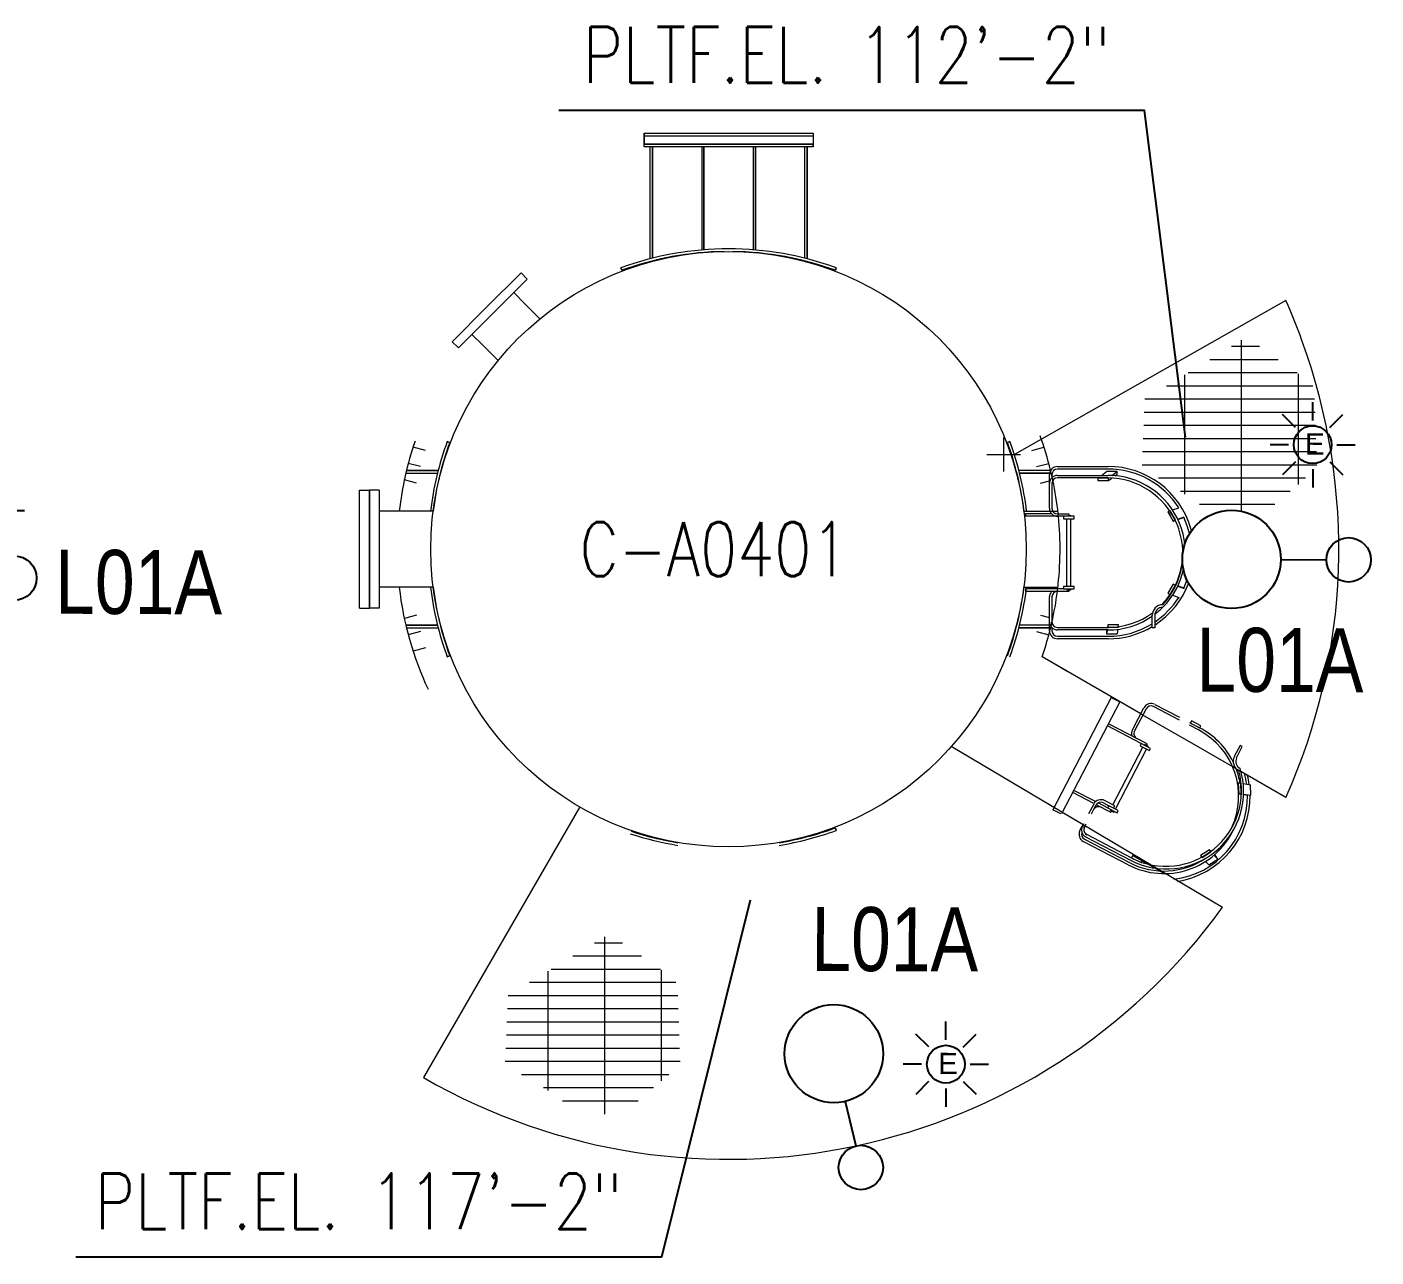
# Model space of a CAD drawing. Header units: inches. Extents: x 3135 to 9031, y -914 to 4011.
# Drawn here: x 5910.5 to 6229.9, y 1610.1 to 1901.4 of the extents above; entities that cross this region are included whole.
import ezdxf
from ezdxf.enums import TextEntityAlignment as Align

# ---------------------------------------------------------------- set-up
doc = ezdxf.new("R2010")
doc.units = ezdxf.units.IN
doc.header["$MEASUREMENT"] = 0
for name, color, linetype in [('Default', 7, 'Continuous'), ('E-LIGHTING', 41, 'Continuous'), ('TF_P_Equipment', 7, 'Continuous'), ('TF_P_Ladder', 7, 'Continuous'), ('TF_P_Steel', 7, 'Continuous'), ('TF_S_GRATING', 7, 'Continuous')]:
    doc.layers.add(name, color=color, linetype=linetype)
doc.styles.add('Arial', font='arial.ttf')
doc.styles.add('ROMANS', font='romans.shx')

# ---------------------------------------------------------------- blocks, each defined once
blk = doc.blocks.new('TF_P_ELP_GRATING', base_point=(2.1455, 13.2304))
at = {"layer": 'TF_S_GRATING', "color": 8, "linetype": 'Continuous', "lineweight": 18}
for p, q in [((2.19, 13.5229), (2.19, 12.8661)), ((1.98, 13.4353), (1.98, 12.994)), ((2.3132, 13.4742), (2.0338, 13.4742)), ((2.4264, 13.3767), (1.8824, 13.3767)), ((2.3698, 13.4254), (1.9637, 13.4254)), ((2.4, 13.3994), (2.4, 12.9898)), ((2.4686, 13.3279), (1.8216, 13.3279)), ((2.4669, 13.2792), (1.8237, 13.2792)), ((2.4652, 13.2304), (1.8258, 13.2304)), ((2.4635, 13.1817), (1.8278, 13.1817)), ((2.4618, 13.1329), (1.8299, 13.1329)), ((2.46, 13.0842), (1.832, 13.0842)), ((2.4533, 13.0354), (1.912, 13.0354)), ((2.3956, 12.9867), (1.9921, 12.9867)), ((2.3259, 12.9379), (2.0721, 12.9379)), ((2.2561, 12.8892), (2.1521, 12.8892))]:
    blk.add_line(p, q, dxfattribs=at)
blk = doc.blocks.new('A$Cdd380a1b')
at = {"layer": 'TF_P_Equipment', "color": 8, "linetype": 'ByBlock', "lineweight": 0}
for p, q in [((-55.0156, -20.6447), (-54.7031, -20.6447)), ((-55.0156, -20.6447), (-54.7031, -20.6447)), ((-55.0156, -20.6447), (-55.0156, -20.6496)), ((-55.0156, -20.6496), (-55.0156, -20.6447)), ((-55.0156, -20.6496), (-54.7031, -20.6496)), ((-55.0156, -20.6496), (-54.7031, -20.6496)), ((-55.0156, -20.6496), (-55.0156, -20.6652)), ((-55.0156, -20.6652), (-55.0156, -20.6496)), ((-54.7031, -20.6447), (-54.7031, -20.6496)), ((-54.7031, -20.6447), (-54.7031, -20.6496)), ((-54.7031, -20.6496), (-54.7031, -20.6652)), ((-54.7031, -20.6496), (-54.7031, -20.6652)), ((-55.0156, -20.6652), (-54.7031, -20.6652)), ((-55.0156, -20.6652), (-54.7031, -20.6652)), ((-54.7031, -20.6652), (-55.0156, -20.6652)), ((-54.7031, -20.6652), (-55.0156, -20.6652)), ((-55.0156, -20.6701), (-55.0156, -20.6652)), ((-55.0156, -20.6701), (-55.0156, -20.6652)), ((-54.7031, -20.6701), (-55.0156, -20.6701)), ((-54.7031, -20.6701), (-55.0156, -20.6701)), ((-55.0049, -20.6701), (-55.0049, -20.8426)), ((-55.0049, -20.6701), (-55.0049, -20.8426)), ((-55, -20.6701), (-55, -20.8414)), ((-55, -20.8414), (-55, -20.6701)), ((-54.909, -20.6701), (-54.909, -20.8265)), ((-54.909, -20.6701), (-54.909, -20.8265)), ((-54.9051, -20.6701), (-54.9051, -20.8262)), ((-54.9051, -20.8262), (-54.9051, -20.6701)), ((-54.8136, -20.6701), (-54.8136, -20.8262)), ((-54.8136, -20.6701), (-54.8136, -20.8262)), ((-54.8097, -20.6701), (-54.8097, -20.8265)), ((-54.8097, -20.8265), (-54.8097, -20.6701)), ((-54.7188, -20.6701), (-54.7188, -20.8414)), ((-54.7188, -20.6701), (-54.7188, -20.8414)), ((-54.7188, -20.6701), (-54.7188, -20.8414)), ((-54.7188, -20.6701), (-54.7188, -20.8414)), ((-54.7139, -20.6701), (-54.7139, -20.8426)), ((-54.7139, -20.8426), (-54.7139, -20.6701)), ((-54.7031, -20.6701), (-54.7031, -20.6652)), ((-54.7031, -20.6652), (-54.7031, -20.6701)), ((-54.909, -20.8265), (-54.909, -20.8607)), ((-54.909, -20.8265), (-54.909, -20.8607)), ((-54.9051, -20.8262), (-54.9051, -20.8604)), ((-54.9051, -20.8604), (-54.9051, -20.8262)), ((-54.8136, -20.8262), (-54.8136, -20.8604)), ((-54.8136, -20.8262), (-54.8136, -20.8604)), ((-54.8097, -20.8265), (-54.8097, -20.8607)), ((-54.8097, -20.8607), (-54.8097, -20.8265)), ((-55.0049, -20.8426), (-55.0049, -20.877)), ((-55.0049, -20.8426), (-55.0049, -20.877)), ((-55, -20.8414), (-55, -20.8758)), ((-55, -20.8758), (-55, -20.8414)), ((-54.7188, -20.8414), (-54.7188, -20.8758)), ((-54.7188, -20.8414), (-54.7188, -20.8758)), ((-54.7188, -20.8414), (-54.7188, -20.8758)), ((-54.7188, -20.8414), (-54.7188, -20.8758)), ((-54.7139, -20.8426), (-54.7139, -20.877)), ((-54.7139, -20.877), (-54.7139, -20.8426)), ((-54.9896, -20.8791), (-54.9928, -20.8791)), ((-54.9896, -20.8791), (-54.9928, -20.8791)), ((-54.726, -20.8791), (-54.7291, -20.8791)), ((-54.726, -20.8791), (-54.7291, -20.8791)), ((-55.2432, -20.9032), (-55.3069, -20.9668)), ((-55.2318, -20.9145), (-55.2432, -20.9032)), ((-55.0569, -20.8983), (-55.0586, -20.8937)), ((-55.0586, -20.8937), (-55.0569, -20.8983)), ((-54.6602, -20.8937), (-54.6618, -20.8983)), ((-54.6618, -20.8983), (-54.6602, -20.8937)), ((-55.2318, -20.9145), (-55.2955, -20.9782)), ((-55.236, -20.9603), (-55.2568, -20.9395)), ((-55.2083, -20.988), (-55.236, -20.9603)), ((-53.8285, -20.9541), (-54.3307, -21.239)), ((-53.8285, -20.9541), (-54.3307, -21.239)), ((-55.3069, -20.9668), (-55.3705, -21.0304)), ((-55.2955, -20.9782), (-55.3591, -21.0418)), ((-55.3591, -21.0418), (-55.3705, -21.0304)), ((-55.3133, -21.0376), (-55.3341, -21.0168)), ((-55.2856, -21.0654), (-55.3133, -21.0376)), ((-55.3799, -21.215), (-55.3753, -21.2167)), ((-55.3753, -21.2167), (-55.3799, -21.215)), ((-54.3434, -21.2167), (-54.3389, -21.215)), ((-54.3389, -21.215), (-54.3434, -21.2167)), ((-55.4563, -21.2736), (-55.3978, -21.2736)), ((-55.4563, -21.2736), (-55.3978, -21.2736)), ((-55.4563, -21.2736), (-55.3978, -21.2736)), ((-55.4563, -21.2736), (-55.3978, -21.2736)), ((-55.4552, -21.2687), (-55.3966, -21.2687)), ((-55.3966, -21.2687), (-55.4552, -21.2687)), ((-55.3945, -21.2808), (-55.3945, -21.284)), ((-55.3945, -21.2808), (-55.3945, -21.284)), ((-54.3242, -21.284), (-54.3242, -21.2808)), ((-54.3242, -21.284), (-54.3242, -21.2808)), ((-54.2636, -21.2687), (-54.3222, -21.2687)), ((-54.2636, -21.2687), (-54.3222, -21.2687)), ((-54.2624, -21.2736), (-54.321, -21.2736)), ((-54.321, -21.2736), (-54.2624, -21.2736)), ((-55.542, -21.3049), (-55.5234, -21.3049)), ((-55.542, -21.5236), (-55.542, -21.3049)), ((-55.542, -21.5236), (-55.542, -21.3049)), ((-55.5234, -21.5236), (-55.5234, -21.3049)), ((-55.5234, -21.3049), (-55.5234, -21.5236)), ((-55.5054, -21.305), (-55.5234, -21.305)), ((-55.5054, -21.305), (-55.5054, -21.4142)), ((-55.445, -21.3439), (-55.5054, -21.3439)), ((-55.4057, -21.3439), (-55.445, -21.3439)), ((-54.3131, -21.3439), (-54.2737, -21.3439)), ((-54.2737, -21.3439), (-54.2649, -21.3439)), ((-54.2649, -21.3439), (-54.2597, -21.3439)), ((-54.2597, -21.3439), (-54.2502, -21.3439)), ((-55.5054, -21.4142), (-55.5054, -21.5234)), ((-55.445, -21.4845), (-55.5054, -21.4845)), ((-55.4057, -21.4845), (-55.445, -21.4845)), ((-54.3131, -21.4845), (-54.2737, -21.4845)), ((-54.2737, -21.4845), (-54.2502, -21.4845)), ((-55.542, -21.5236), (-55.5234, -21.5236)), ((-55.5054, -21.5234), (-55.5234, -21.5234)), ((-55.4563, -21.5549), (-55.3978, -21.5549)), ((-55.3978, -21.5549), (-55.4563, -21.5549)), ((-55.4552, -21.5597), (-55.3966, -21.5597)), ((-55.4552, -21.5597), (-55.3966, -21.5597)), ((-55.3945, -21.5445), (-55.3945, -21.5477)), ((-55.3945, -21.5445), (-55.3945, -21.5477)), ((-54.3242, -21.5477), (-54.3242, -21.5445)), ((-54.3242, -21.5477), (-54.3242, -21.5445)), ((-54.2636, -21.5597), (-54.3222, -21.5597)), ((-54.3222, -21.5597), (-54.2636, -21.5597)), ((-54.2624, -21.5549), (-54.321, -21.5549)), ((-54.2624, -21.5549), (-54.321, -21.5549)), ((-54.2624, -21.5549), (-54.321, -21.5549)), ((-54.2624, -21.5549), (-54.321, -21.5549)), ((-55.3753, -21.6118), (-55.3799, -21.6135)), ((-55.3799, -21.6135), (-55.3753, -21.6118)), ((-54.097, -21.7189), (-54.2794, -21.6136)), ((-54.097, -21.7189), (-54.2794, -21.6136)), ((-54.2316, -21.6413), (-54.2632, -21.623)), ((-54.2316, -21.6413), (-54.2632, -21.623)), ((-54.0929, -21.7213), (-54.097, -21.7189)), ((-54.0929, -21.7213), (-54.097, -21.7189)), ((-54.025, -21.7605), (-54.0929, -21.7213)), ((-54.025, -21.7605), (-54.0929, -21.7213)), ((-54.0067, -21.771), (-54.025, -21.7605)), ((-54.0067, -21.771), (-54.025, -21.7605)), ((-53.9455, -22.077), (-54.4473, -21.7797)), ((-53.9268, -21.8171), (-54.0067, -21.771)), ((-53.9268, -21.8171), (-54.0067, -21.771)), ((-53.9202, -21.8209), (-53.9268, -21.8171)), ((-53.9202, -21.8209), (-53.9268, -21.8171)), ((-53.9198, -21.8212), (-53.9202, -21.8209)), ((-53.9198, -21.8212), (-53.9202, -21.8209)), ((-53.9116, -21.8259), (-53.9198, -21.8212)), ((-53.9116, -21.8259), (-53.9198, -21.8212)), ((-53.8283, -21.874), (-53.9116, -21.8259)), ((-53.8283, -21.874), (-53.9116, -21.8259)), ((-55.1347, -21.8913), (-55.4237, -22.392)), ((-54.6618, -21.9302), (-54.6602, -21.9348)), ((-54.6602, -21.9348), (-54.6618, -21.9302)), ((-54.2012, -21.9294), (-54.2053, -21.927)), ((-54.2012, -21.9294), (-54.2053, -21.927)), ((-54.9928, -21.9494), (-54.9896, -21.9494)), ((-54.9928, -21.9494), (-54.9896, -21.9494)), ((-54.7291, -21.9494), (-54.726, -21.9494)), ((-54.7291, -21.9494), (-54.726, -21.9494)), ((-54.0946, -21.9909), (-54.111, -21.9815)), ((-54.0946, -21.9909), (-54.111, -21.9815)), ((-54.0848, -21.9966), (-54.0946, -21.9909)), ((-54.0848, -21.9966), (-54.0946, -21.9909)), ((-54.0711, -22.0045), (-54.0848, -21.9966)), ((-54.0711, -22.0045), (-54.0848, -21.9966)), ((-54.0624, -22.0095), (-54.0711, -22.0045)), ((-54.0624, -22.0095), (-54.0711, -22.0045)), ((-54.0539, -22.0144), (-54.0624, -22.0095)), ((-54.0539, -22.0144), (-54.0624, -22.0095))]:
    blk.add_line(p, q, dxfattribs=at)
blk.add_circle((-54.8594, -21.4142), 0.5508, dxfattribs=at)
blk.add_circle((-54.8594, -21.4142), 0.5508, dxfattribs=at)
for centre, radius, start, end in [((-54.8594, -21.4411), 0.5825, 70, 110), ((-54.8594, -21.4411), 0.5776, 90.7788, 110), ((-54.8594, -21.4411), 0.5776, 70, 89.2316), ((-54.8594, -21.4142), 1.1289, 20.01, 24.0516), ((-54.8594, -21.4142), 1.1289, 20.01, 24.0516), ((-54.8594, -21.4142), 1.1289, 335.9684, 20.01), ((-54.8594, -21.4142), 1.1289, 335.9684, 20.01), ((-54.8594, -21.4142), 0.6133, 13.7562, 20.01), ((-54.8594, -21.4142), 0.6133, 13.7562, 20.01), ((-54.8594, -21.4142), 0.6133, 161.016, 173.4166), ((-54.8594, -21.4142), 0.6133, 161.016, 173.4166), ((-54.8325, -21.4142), 0.5825, 160, 173.0675), ((-54.8325, -21.4142), 0.5776, 160, 173.0086), ((-54.8862, -21.4142), 0.5776, 6.9919, 20), ((-54.8862, -21.4142), 0.5825, 6.933, 20), ((-54.8594, -21.4142), 0.6133, 12.7371, 13.7562), ((-54.8594, -21.4142), 0.6133, 12.7371, 13.7562), ((-54.8594, -21.4142), 0.6133, 12.5202, 12.7371), ((-54.8594, -21.4142), 0.6133, 12.5202, 12.7371), ((-54.8594, -21.4142), 0.6133, 11.9834, 12.5202), ((-54.8594, -21.4142), 0.6133, 11.9834, 12.5202), ((-54.8594, -21.4142), 0.6133, 6.1234, 11.9834), ((-54.8594, -21.4142), 0.6133, 6.1234, 11.9834), ((-54.8594, -21.4142), 0.6133, 353.1032, 5.6832), ((-54.8594, -21.4142), 0.6133, 353.1032, 5.6832), ((-54.8594, -21.4142), 0.6133, 5.6832, 6.1234), ((-54.8594, -21.4142), 0.6133, 5.6832, 6.1234), ((-54.8594, -21.4142), 0.6133, 186.5834, 205), ((-54.8594, -21.4142), 0.6133, 186.5834, 205), ((-54.8325, -21.4142), 0.5825, 186.933, 200), ((-54.8325, -21.4142), 0.5776, 186.9919, 200), ((-54.8862, -21.4142), 0.5776, 340, 353.0086), ((-54.8862, -21.4142), 0.5825, 340, 353.0675), ((-54.8594, -21.4142), 0.6133, 347.2695, 352.6619), ((-54.8594, -21.4142), 0.6133, 347.2695, 352.6619), ((-54.8594, -21.4142), 0.6133, 352.6619, 353.1032), ((-54.8594, -21.4142), 0.6133, 352.6619, 353.1032), ((-54.8594, -21.4142), 0.6133, 345.4953, 347.2695), ((-54.8594, -21.4142), 0.6133, 345.4953, 347.2695), ((-54.8594, -21.4142), 0.6133, 341.026, 345.4953), ((-54.8594, -21.4142), 0.6133, 341.026, 345.4953), ((-54.8594, -21.3874), 0.5776, 279.3406, 290), ((-54.8594, -21.3874), 0.5825, 279.2616, 290), ((-54.8594, -21.3874), 0.5825, 251.8166, 260.7388), ((-54.8594, -21.3874), 0.5776, 251.8319, 260.6599), ((-54.8594, -21.4142), 1.1289, 240.01, 324.0516)]:
    blk.add_arc(centre, radius, start, end, dxfattribs=at)
at = {"layer": 'TF_P_Ladder', "color": 8, "linetype": 'ByBlock', "lineweight": 0}
for p, q in [((-54.251, -21.2613), (-54.1573, -21.2613)), ((-54.2659, -21.2926), (-54.2659, -21.2762)), ((-54.2612, -21.2762), (-54.2612, -21.2817)), ((-54.1573, -21.266), (-54.251, -21.266)), ((-54.251, -21.2777), (-54.1573, -21.2777)), ((-54.1573, -21.2824), (-54.251, -21.2824)), ((-54.1763, -21.2827), (-54.1759, -21.2824)), ((-54.1568, -21.2827), (-54.1763, -21.2827)), ((-54.1763, -21.2827), (-54.1763, -21.2874)), ((-54.1695, -21.2777), (-54.16, -21.2707)), ((-54.1405, -21.2707), (-54.16, -21.2707)), ((-54.1568, -21.2827), (-54.1564, -21.2824)), ((-54.1568, -21.2874), (-54.1568, -21.2827)), ((-54.1568, -21.2874), (-54.1504, -21.2827)), ((-54.1503, -21.2779), (-54.1405, -21.2707)), ((-54.1445, -21.2783), (-54.1405, -21.2754)), ((-54.1405, -21.2754), (-54.1405, -21.2707)), ((-54.2659, -21.3387), (-54.2659, -21.2926)), ((-54.2612, -21.2926), (-54.2612, -21.3387)), ((-54.1763, -21.2874), (-54.1568, -21.2874)), ((-54.31, -21.3488), (-54.31, -21.3535)), ((-54.2619, -21.3488), (-54.31, -21.3488)), ((-54.251, -21.3535), (-54.31, -21.3535)), ((-54.251, -21.3488), (-54.2299, -21.3488)), ((-54.2397, -21.3535), (-54.251, -21.3535)), ((-54.2397, -21.3535), (-54.2397, -21.3582)), ((-54.2202, -21.3535), (-54.2397, -21.3535)), ((-54.2397, -21.3582), (-54.2202, -21.3582)), ((-54.2339, -21.4832), (-54.2339, -21.3582)), ((-54.2299, -21.3488), (-54.2299, -21.3535)), ((-54.2299, -21.3519), (-54.226, -21.3519)), ((-54.226, -21.3535), (-54.226, -21.3519)), ((-54.226, -21.4832), (-54.226, -21.3582)), ((-54.2202, -21.3582), (-54.2202, -21.3535)), ((-54.0424, -21.3431), (-54.0465, -21.3454)), ((-54.0465, -21.3454), (-54.0426, -21.3521)), ((-54.0465, -21.3454), (-54.0465, -21.3454)), ((-54.0465, -21.3454), (-54.0367, -21.3623)), ((-54.0432, -21.3435), (-54.0442, -21.3441)), ((-54.0327, -21.36), (-54.0424, -21.3431)), ((-54.0382, -21.3416), (-54.0262, -21.3375)), ((-54.0367, -21.3623), (-54.0327, -21.36)), ((-54.0367, -21.3623), (-54.033, -21.3611)), ((-54.0367, -21.3623), (-54.0349, -21.3613)), ((-54.0285, -21.3586), (-54.0164, -21.3544)), ((-54.0281, -21.3594), (-54.0195, -21.3565)), ((-54.0195, -21.3565), (-54.0172, -21.3551)), ((-54.0367, -21.3623), (-54.0367, -21.3623)), ((-54.2202, -21.4832), (-54.2397, -21.4832)), ((-54.2397, -21.4832), (-54.2397, -21.4879)), ((-54.2202, -21.4879), (-54.2202, -21.4832)), ((-54.0367, -21.479), (-54.0465, -21.4959)), ((-54.0424, -21.4983), (-54.0327, -21.4814)), ((-54.0367, -21.479), (-54.0409, -21.4863)), ((-54.0367, -21.479), (-54.0367, -21.479)), ((-54.0367, -21.479), (-54.0326, -21.4804)), ((-54.0327, -21.4814), (-54.0367, -21.479)), ((-54.0367, -21.479), (-54.0367, -21.479)), ((-54.033, -21.4812), (-54.0344, -21.4803)), ((-54.0285, -21.4828), (-54.0164, -21.4869)), ((-54.0281, -21.482), (-54.0195, -21.4849)), ((-54.0172, -21.4862), (-54.0195, -21.4849)), ((-54.2397, -21.4879), (-54.31, -21.4879)), ((-54.31, -21.4879), (-54.31, -21.4926)), ((-54.2299, -21.4926), (-54.31, -21.4926)), ((-54.2659, -21.5488), (-54.2659, -21.5027)), ((-54.2612, -21.5027), (-54.2612, -21.5488)), ((-54.2397, -21.4879), (-54.2202, -21.4879)), ((-54.2338, -21.4894), (-54.2327, -21.4894)), ((-54.2327, -21.4894), (-54.226, -21.4894)), ((-54.2299, -21.4894), (-54.2299, -21.4926)), ((-54.226, -21.4894), (-54.226, -21.4879)), ((-54.0465, -21.4959), (-54.0424, -21.4983)), ((-54.0465, -21.496), (-54.0465, -21.496)), ((-54.0465, -21.496), (-54.0447, -21.497)), ((-54.0382, -21.4997), (-54.0261, -21.5038)), ((-54.2659, -21.5652), (-54.2659, -21.5488)), ((-54.2612, -21.5596), (-54.2612, -21.5652)), ((-54.251, -21.559), (-54.1573, -21.559)), ((-54.1578, -21.554), (-54.1587, -21.559)), ((-54.1382, -21.554), (-54.1578, -21.554)), ((-54.1578, -21.554), (-54.1578, -21.5587)), ((-54.1543, -21.554), (-54.1578, -21.554)), ((-54.1578, -21.554), (-54.1578, -21.554)), ((-54.1578, -21.5587), (-54.1578, -21.559)), ((-54.1578, -21.5587), (-54.1382, -21.5587)), ((-54.1382, -21.5587), (-54.1382, -21.554)), ((-54.0757, -21.5597), (-54.0757, -21.5366)), ((-54.071, -21.5597), (-54.0757, -21.5597)), ((-54.071, -21.5366), (-54.071, -21.5597)), ((-54.1573, -21.5637), (-54.251, -21.5637)), ((-54.251, -21.5754), (-54.1573, -21.5754)), ((-54.1573, -21.5801), (-54.251, -21.5801)), ((-54.1587, -21.5637), (-54.16, -21.5707)), ((-54.1596, -21.5637), (-54.16, -21.566)), ((-54.16, -21.566), (-54.16, -21.5707)), ((-54.16, -21.5707), (-54.1405, -21.5707)), ((-54.139, -21.5625), (-54.1405, -21.5707)), ((-54.1124, -21.7486), (-54.0912, -21.7077)), ((-54.087, -21.7098), (-54.1083, -21.7507)), ((-54.025, -21.7306), (-54.0733, -21.7055)), ((-54.0711, -21.7014), (-54.025, -21.7254)), ((-54.0067, -21.7349), (-53.988, -21.7446)), ((-54.0028, -21.732), (-54.005, -21.7361)), ((-53.9855, -21.741), (-54.0028, -21.732)), ((-54.0961, -21.7738), (-54.1584, -21.7414)), ((-54.0852, -21.7742), (-54.1563, -21.7372)), ((-53.9901, -21.7488), (-54.0067, -21.7401)), ((-54.005, -21.7361), (-53.9877, -21.7451)), ((-53.9877, -21.7451), (-53.9855, -21.741)), ((-54.1486, -21.8874), (-54.093, -21.7807)), ((-54.1438, -21.8952), (-54.0861, -21.7843)), ((-54.0961, -21.7738), (-54.0982, -21.778)), ((-54.0982, -21.778), (-54.0809, -21.787)), ((-54.0787, -21.7828), (-54.0961, -21.7738)), ((-54.0901, -21.7752), (-54.0891, -21.7757)), ((-54.0891, -21.7757), (-54.0832, -21.7787)), ((-54.0852, -21.7742), (-54.0867, -21.7769)), ((-54.0839, -21.7801), (-54.0832, -21.7787)), ((-54.0809, -21.787), (-54.0787, -21.7828)), ((-53.9131, -21.7775), (-53.9238, -21.7979)), ((-53.9196, -21.8001), (-53.909, -21.7797)), ((-53.909, -21.7797), (-53.9131, -21.7775)), ((-54.1804, -21.8814), (-54.2205, -21.8606)), ((-53.9119, -21.8473), (-53.9166, -21.8475)), ((-53.9166, -21.8475), (-53.9157, -21.867)), ((-53.9119, -21.8473), (-53.913, -21.8474)), ((-53.9119, -21.8473), (-53.9119, -21.8473)), ((-53.9119, -21.8473), (-53.9112, -21.8474)), ((-53.9111, -21.8668), (-53.9119, -21.8473)), ((-53.911, -21.8668), (-53.9114, -21.8591)), ((-53.9075, -21.848), (-53.894, -21.8501)), ((-53.8931, -21.8696), (-53.894, -21.8501)), ((-54.1835, -21.8851), (-54.2226, -21.8647)), ((-54.1581, -21.893), (-54.1757, -21.8838)), ((-54.166, -21.8836), (-54.1559, -21.8889)), ((-54.1451, -21.8892), (-54.1638, -21.8795)), ((-53.9157, -21.867), (-53.9111, -21.8668)), ((-53.9111, -21.8668), (-53.911, -21.8668)), ((-53.911, -21.8668), (-53.9106, -21.8669)), ((-53.911, -21.8678), (-53.9107, -21.8678)), ((-53.9068, -21.8684), (-53.8987, -21.8696)), ((-53.9067, -21.8675), (-53.8931, -21.8696)), ((-53.8946, -21.8696), (-53.8931, -21.8696)), ((-54.1838, -21.8858), (-54.1934, -21.9042)), ((-54.1881, -21.9042), (-54.1797, -21.8879)), ((-54.1516, -21.9017), (-54.1793, -21.8873)), ((-54.1559, -21.8889), (-54.1581, -21.893)), ((-54.1581, -21.893), (-54.1408, -21.902)), ((-54.1386, -21.8979), (-54.1559, -21.8889)), ((-54.1535, -21.8971), (-54.1526, -21.8976)), ((-54.1526, -21.8976), (-54.1467, -21.9007)), ((-54.1501, -21.8989), (-54.1516, -21.9017)), ((-54.1473, -21.8934), (-54.1451, -21.8892)), ((-54.1467, -21.9007), (-54.146, -21.8993)), ((-54.1408, -21.902), (-54.1386, -21.8979)), ((-54.2094, -21.935), (-54.2051, -21.9267)), ((-54.2029, -21.9225), (-54.2051, -21.9267)), ((-54.2009, -21.9288), (-54.1977, -21.9225)), ((-54.12, -21.9983), (-54.2031, -21.955)), ((-54.201, -21.9508), (-54.1178, -21.9941)), ((-54.1988, -21.9467), (-54.1156, -21.99)), ((-54.1135, -21.9858), (-54.1966, -21.9425)), ((-54.1116, -21.9811), (-54.1137, -21.9853)), ((-54.1137, -21.9853), (-54.0964, -21.9943)), ((-54.0943, -21.9902), (-54.1116, -21.9811)), ((-54.1085, -21.9827), (-54.111, -21.9814)), ((-53.9696, -21.9705), (-53.9861, -21.981)), ((-53.9861, -21.981), (-53.9835, -21.985)), ((-53.9861, -21.9811), (-53.985, -21.9828)), ((-53.9861, -21.9811), (-53.9861, -21.9811)), ((-53.9835, -21.985), (-53.9671, -21.9745)), ((-53.9696, -21.9705), (-53.9767, -21.975)), ((-53.9696, -21.9705), (-53.9696, -21.9705)), ((-53.9696, -21.9705), (-53.9669, -21.9733)), ((-53.9696, -21.9705), (-53.9696, -21.9705)), ((-53.9671, -21.9745), (-53.9696, -21.9705)), ((-53.9675, -21.9738), (-53.9682, -21.9728)), ((-53.9614, -21.9804), (-53.9546, -21.9876)), ((-53.9607, -21.9798), (-53.9571, -21.9837)), ((-53.9546, -21.9876), (-53.9571, -21.9837)), ((-54.0964, -21.9943), (-54.0943, -21.9902)), ((-53.9804, -21.9882), (-53.9802, -21.9884)), ((-53.9769, -21.9919), (-53.971, -21.9981)), ((-53.971, -21.9981), (-53.9546, -21.9876))]:
    blk.add_line(p, q, dxfattribs=at)
for centre, radius, start, end in [((-54.251, -21.2762), 0.0148, 90, 180), ((-54.1573, -21.4207), 0.1594, 302.7639, 90), ((-54.251, -21.2926), 0.0148, 90, 180), ((-54.251, -21.2762), 0.0102, 90, 180), ((-54.251, -21.2926), 0.0102, 90, 180), ((-54.1573, -21.4207), 0.1547, 32.4286, 90), ((-54.1573, -21.4207), 0.143, 315, 90), ((-54.1588, -21.4222), 0.1398, 317.2113, 89.3976), ((-54.251, -21.3387), 0.0148, 180, 270), ((-54.251, -21.3387), 0.0102, 180, 270), ((-54.1573, -21.4207), 0.1547, 334.8574, 25.1442), ((-54.1573, -21.4207), 0.1383, 334.0497, 0), ((-54.251, -21.5027), 0.0148, 136.8264, 180), ((-54.251, -21.5027), 0.0102, 90, 180), ((-54.1573, -21.4207), 0.1547, 303.8885, 327.5719), ((-54.1573, -21.4207), 0.1383, 315.7355, 325.9503), ((-54.1573, -21.4207), 0.1383, 270, 306.4393), ((-54.0562, -21.5366), 0.0195, 90, 180), ((-54.0562, -21.5366), 0.0148, 90, 180), ((-54.1573, -21.4207), 0.143, 307.1748, 315), ((-54.251, -21.5488), 0.0148, 180, 270), ((-54.251, -21.5488), 0.0102, 180, 270), ((-54.1573, -21.4207), 0.143, 270, 304.7847), ((-54.1573, -21.4207), 0.1547, 270, 301.8216), ((-54.1573, -21.4207), 0.1594, 270, 300.7816), ((-54.251, -21.5652), 0.0148, 180, 270), ((-54.251, -21.5652), 0.0102, 180, 270), ((-54.078, -21.7145), 0.0148, 62.511, 152.511), ((-54.078, -21.7145), 0.0102, 62.511, 152.511), ((-54.0993, -21.7554), 0.0148, 152.511, 195.6846), ((-54.0993, -21.7554), 0.0102, 152.511, 242.511), ((-54.054, -21.8715), 0.1383, 334.7112, 62.511), ((-54.054, -21.8715), 0.143, 26.445, 62.511), ((-53.9064, -21.807), 0.0195, 152.511, 242.511), ((-53.9064, -21.807), 0.0148, 152.511, 242.511), ((-54.0496, -21.8631), 0.143, 242.511, 17.511), ((-54.0503, -21.8612), 0.1398, 243.1134, 15.2997), ((-54.054, -21.8715), 0.143, 9.6972, 20.7884), ((-54.054, -21.8715), 0.1547, 8.3475, 15.6522), ((-54.054, -21.8715), 0.1594, 7.8328, 13.9543), ((-54.1707, -21.8926), 0.0148, 62.511, 152.511), ((-54.1707, -21.8926), 0.0102, 62.511, 152.511), ((-54.054, -21.8715), 0.1547, 276.8641, 0.7065), ((-54.054, -21.8715), 0.1594, 279.0568, 0.7224), ((-54.054, -21.8715), 0.143, 359.3957, 1.8511), ((-54.175, -21.9009), 0.0102, 62.511, 152.511), ((-54.1963, -21.9418), 0.0148, 152.511, 242.511), ((-54.1919, -21.9335), 0.0148, 152.511, 242.511), ((-54.1919, -21.9335), 0.0102, 152.511, 242.511), ((-54.054, -21.8715), 0.143, 242.511, 334.3899), ((-54.1963, -21.9418), 0.0102, 161.3609, 242.511), ((-54.054, -21.8715), 0.1383, 242.511, 304.1792)]:
    blk.add_arc(centre, radius, start, end, dxfattribs=at)
at = {"layer": 'TF_P_Steel', "color": 8, "linetype": 'ByBlock', "lineweight": 0}
for p, q in [((-54.3505, -21.2077), (-54.3505, -21.2703)), ((-55.4202, -21.2315), (-55.4429, -21.2254)), ((-54.2986, -21.2315), (-54.2759, -21.2255)), ((-55.4291, -21.2616), (-55.4518, -21.2555)), ((-54.3818, -21.239), (-54.3192, -21.239)), ((-54.2896, -21.2616), (-54.267, -21.2555)), ((-55.4364, -21.292), (-55.4591, -21.286)), ((-54.2823, -21.292), (-54.2659, -21.2876)), ((-55.4364, -21.5364), (-55.4591, -21.5425)), ((-54.2823, -21.5364), (-54.2659, -21.5408)), ((-54.2612, -21.5421), (-54.2597, -21.5425)), ((-55.4291, -21.5669), (-55.4518, -21.573)), ((-54.2896, -21.5669), (-54.267, -21.573)), ((-55.4202, -21.5969), (-55.4429, -21.603)), ((-54.1516, -21.6886), (-54.2598, -21.8965)), ((-54.1354, -21.697), (-54.2432, -21.9042)), ((-54.1354, -21.697), (-54.2432, -21.9042)), ((-54.1516, -21.6886), (-54.1354, -21.697)), ((-54.2449, -21.9042), (-54.2598, -21.8965))]:
    blk.add_line(p, q, dxfattribs=at)
at = {"layer": 'Default', "color": 8, "linetype": 'ByBlock', "lineweight": 0, "xscale": -0.5, "yscale": 0.5, "zscale": 0.5, "rotation": 180}
for p in [(-53.9326, -21.21), (-55.1106, -22.3136)]:
    blk.add_blockref('TF_P_ELP_GRATING', p, dxfattribs=at)
blk = doc.blocks.new('*U74')
at = {"color": 3}
for points in [[(-56.11, 13.95), (-56.92, 18.22)], [(-51.79, 13.05), (-49.35, 16.64)], [(-59.8, 11.54), (-63.38, 13.98)], [(-49.37, 9.37), (-45.11, 10.18)], [(-60.7, 7.22), (-64.96, 6.41)], [(-58.28, 3.53), (-60.72, -0.06)], [(-50.27, 5.05), (-46.69, 2.61)], [(-53.96, 2.63), (-53.15, -1.63)]]:
    blk.add_lwpolyline(points, dxfattribs=at)
blk.add_circle((-55.04, 8.29), 4.47, dxfattribs=at)
at = {"color": 4, "linetype": 'ByBlock', "lineweight": -2}
blk.add_circle((-27.71, -0.02), 5.26, dxfattribs=at)
at = {"color": 4, "insert": (-58.3, 8.3), "char_height": 5.03, "attachment_point": 1, "rotation": 55.5215, "style": 'Arial'}
blk.add_mtext_dynamic_manual_height_columns('E', width=62.9163, gutter_width=0.0684, heights=[0], dxfattribs=at)
at = {"color": 8}
blk.add_wipeout([(-50, -32.46), (-49.39, -32.86), (-48.75, -33.21), (-48.08, -33.53), (-47.41, -33.8), (-46.71, -34.03), (-46, -34.21), (-45.28, -34.36), (-44.56, -34.45), (-43.83, -34.5), (-43.1, -34.5), (-42.36, -34.46), (-41.64, -34.37), (-40.92, -34.24), (-40.21, -34.06), (-39.51, -33.84), (-38.83, -33.57), (-38.16, -33.27), (-37.52, -32.92), (-36.9, -32.53), (-36.31, -32.1), (-35.74, -31.64), (-35.2, -31.14), (-34.7, -30.61), (-34.23, -30.04), (-33.8, -29.45), (-33.4, -28.84), (-33.05, -28.2), (-32.73, -27.54), (-32.46, -26.86), (-32.23, -26.16), (-32.04, -25.46), (-31.9, -24.74), (-31.81, -24.01), (-31.76, -23.28), (-31.75, -22.55), (-31.79, -21.82), (-31.88, -21.09), (-32.02, -20.37), (-32.19, -19.66), (-32.42, -18.96), (-32.68, -18.28), (-32.99, -17.62), (-33.34, -16.97), (-33.73, -16.35), (-34.16, -15.76), (-34.62, -15.19), (-35.12, -14.66), (-35.65, -14.15), (-36.21, -13.68), (-36.8, -13.25), (-37.42, -12.85), (-38.06, -12.5), (-38.72, -12.18), (-39.4, -11.91), (-40.09, -11.68), (-40.8, -11.5), (-41.52, -11.35), (-42.25, -11.26), (-42.98, -11.21), (-43.71, -11.21), (-44.44, -11.25), (-45.17, -11.34), (-45.89, -11.47), (-46.6, -11.65), (-47.29, -11.87), (-47.98, -12.14), (-48.64, -12.44), (-49.28, -12.79), (-49.9, -13.18), (-50.5, -13.61), (-51.06, -14.07), (-51.6, -14.57), (-52.1, -15.1), (-52.57, -15.67), (-53.01, -16.26), (-53.4, -16.87), (-53.76, -17.51), (-54.07, -18.17), (-54.35, -18.85), (-54.58, -19.55), (-54.76, -20.25), (-54.9, -20.97), (-55, -21.7), (-55.05, -22.43), (-55.05, -23.16), (-55.01, -23.89), (-54.92, -24.62), (-54.79, -25.34), (-54.61, -26.05), (-54.39, -26.75), (-54.12, -27.43), (-53.81, -28.09), (-53.46, -28.74), (-53.07, -29.36), (-52.65, -29.95), (-52.18, -30.52), (-51.68, -31.05), (-51.15, -31.56), (-50.59, -32.03)], dxfattribs=at)
at = {"color": 4, "linetype": 'ByBlock', "lineweight": -2}
blk.add_line((-36.8, -13.25), (-30.69, -4.35), dxfattribs=at)
blk.add_circle((-43.4, -22.86), 11.65, dxfattribs=at)
at = {"color": 4, "insert": (-34.7, -38.8), "char_height": 15.1528, "attachment_point": 1, "rotation": 55.5215, "style": 'Arial'}
blk.add_mtext_dynamic_manual_height_columns('{\\W0.8;L01A}', width=189.5784, gutter_width=0.206, heights=[0], dxfattribs=at)
blk = doc.blocks.new('*U75')
at = {"color": 3}
for points in [[(-37.68, 36.05), (-38.49, 40.32)], [(-33.37, 35.16), (-30.92, 38.74)], [(-41.37, 33.64), (-44.96, 36.08)], [(-30.95, 31.47), (-26.69, 32.28)], [(-42.27, 29.32), (-46.53, 28.51)], [(-31.85, 27.15), (-28.26, 24.71)], [(-35.54, 24.73), (-34.73, 20.47)]]:
    blk.add_lwpolyline(points, dxfattribs=at)
blk.add_circle((-36.61, 30.39), 4.47, dxfattribs=at)
at = {"color": 4, "linetype": 'ByBlock', "lineweight": -2}
blk.add_circle((-27.71, -0.02), 5.26, dxfattribs=at)
at = {"color": 4, "insert": (-39.87, 30.4), "char_height": 5.03, "attachment_point": 1, "rotation": 55.5215, "style": 'Arial'}
blk.add_mtext_dynamic_manual_height_columns('E', width=62.9163, gutter_width=0.0684, heights=[0], dxfattribs=at)
at = {"color": 8}
blk.add_wipeout([(-64.48, 14.03), (-64.72, 13.34), (-64.92, 12.63), (-65.07, 11.92), (-65.17, 11.19), (-65.23, 10.46), (-65.25, 9.73), (-65.22, 9), (-65.14, 8.27), (-65.02, 7.55), (-64.85, 6.84), (-64.63, 6.14), (-64.38, 5.45), (-64.08, 4.78), (-63.74, 4.14), (-63.36, 3.51), (-62.94, 2.91), (-62.48, 2.34), (-61.99, 1.79), (-61.47, 1.28), (-60.91, 0.8), (-60.33, 0.36), (-59.72, -0.04), (-59.09, -0.41), (-58.43, -0.73), (-57.75, -1.01), (-57.06, -1.25), (-56.36, -1.45), (-55.64, -1.6), (-54.92, -1.71), (-54.19, -1.77), (-53.45, -1.78), (-52.72, -1.75), (-52, -1.67), (-51.27, -1.55), (-50.56, -1.38), (-49.86, -1.17), (-49.17, -0.91), (-48.51, -0.61), (-47.86, -0.27), (-47.23, 0.11), (-46.63, 0.53), (-46.06, 0.98), (-45.52, 1.47), (-45, 2), (-44.53, 2.55), (-44.09, 3.14), (-43.68, 3.75), (-43.32, 4.38), (-42.99, 5.04), (-42.71, 5.71), (-42.47, 6.41), (-42.27, 7.11), (-42.12, 7.83), (-42.02, 8.55), (-41.96, 9.28), (-41.94, 10.01), (-41.97, 10.74), (-42.05, 11.47), (-42.18, 12.19), (-42.34, 12.91), (-42.56, 13.61), (-42.81, 14.29), (-43.11, 14.96), (-43.45, 15.61), (-43.83, 16.24), (-44.25, 16.84), (-44.71, 17.41), (-45.2, 17.95), (-45.72, 18.46), (-46.28, 18.94), (-46.86, 19.38), (-47.47, 19.79), (-48.1, 20.15), (-48.76, 20.48), (-49.44, 20.76), (-50.13, 21), (-50.83, 21.19), (-51.55, 21.35), (-52.27, 21.45), (-53, 21.51), (-53.74, 21.53), (-54.47, 21.49), (-55.2, 21.42), (-55.92, 21.29), (-56.63, 21.12), (-57.33, 20.91), (-58.02, 20.66), (-58.68, 20.36), (-59.33, 20.02), (-59.96, 19.64), (-60.56, 19.22), (-61.13, 18.76), (-61.67, 18.27), (-62.19, 17.75), (-62.66, 17.19), (-63.11, 16.61), (-63.51, 16), (-63.87, 15.36), (-64.2, 14.71)], dxfattribs=at)
at = {"color": 4, "linetype": 'ByBlock', "lineweight": -2}
blk.add_line((-42.71, 5.71), (-32.62, 1.86), dxfattribs=at)
at = {"color": 3}
blk.add_lwpolyline([(-39.85, 25.63), (-42.3, 22.04)], dxfattribs=at)
at = {"color": 4, "linetype": 'ByBlock', "lineweight": -2}
blk.add_circle((-53.6, 9.87), 11.65, dxfattribs=at)
at = {"color": 4, "insert": (-85.33, 25.05), "char_height": 15.1528, "attachment_point": 1, "rotation": 55.5215, "style": 'Arial'}
blk.add_mtext_dynamic_manual_height_columns('{\\W0.8;L01A}', width=189.5784, gutter_width=0.206, heights=[0], dxfattribs=at)
blk = doc.blocks.new('*U76')
at = {"color": 3}
for points in [[(-43.71, -1.97), (-43.72, 2.37)], [(-47.78, -3.66), (-50.86, -0.6)], [(-39.63, -3.65), (-36.57, -0.58)], [(-49.46, -7.74), (-53.8, -7.75)], [(-37.94, -7.72), (-33.6, -7.72)], [(-47.77, -11.81), (-50.83, -14.89)], [(-43.69, -13.5), (-43.69, -17.83)]]:
    blk.add_lwpolyline(points, dxfattribs=at)
at = {"color": 4, "linetype": 'ByBlock', "lineweight": -2}
blk.add_circle((-27.71, -0.02), 5.26, dxfattribs=at)
at = {"color": 3}
blk.add_circle((-43.7, -7.73), 4.47, dxfattribs=at)
at = {"color": 4, "attachment_point": 1, "rotation": 89.8623, "style": 'Arial'}
for s, width, gutter_width, insert, char_height in [('{\\W0.8;L01A}', 189.5784, 0.206, (-34.44, 9.67), 15.1528), ('E', 62.9163, 0.0684, (-46.4, -9.57), 5.03)]:
    blk.add_mtext_dynamic_manual_height_columns(s, width=width, gutter_width=gutter_width, heights=[0], dxfattribs=dict(at, insert=insert, char_height=char_height))
at = {"color": 8}
blk.add_wipeout([(-27.69, -39.38), (-26.95, -39.36), (-26.23, -39.29), (-25.5, -39.17), (-24.79, -39.01), (-24.09, -38.81), (-23.4, -38.56), (-22.73, -38.27), (-22.07, -37.94), (-21.44, -37.56), (-20.84, -37.15), (-20.26, -36.7), (-19.71, -36.22), (-19.19, -35.7), (-18.71, -35.15), (-18.26, -34.57), (-17.85, -33.96), (-17.48, -33.33), (-17.15, -32.68), (-16.86, -32.01), (-16.61, -31.32), (-16.4, -30.62), (-16.25, -29.9), (-16.13, -29.18), (-16.06, -28.45), (-16.04, -27.72), (-16.06, -26.99), (-16.13, -26.26), (-16.25, -25.54), (-16.41, -24.82), (-16.61, -24.12), (-16.86, -23.43), (-17.15, -22.76), (-17.48, -22.11), (-17.86, -21.48), (-18.27, -20.87), (-18.72, -20.29), (-19.2, -19.74), (-19.72, -19.23), (-20.27, -18.74), (-20.85, -18.29), (-21.46, -17.88), (-22.09, -17.51), (-22.74, -17.18), (-23.41, -16.89), (-24.1, -16.64), (-24.8, -16.44), (-25.52, -16.28), (-26.24, -16.16), (-26.97, -16.1), (-27.7, -16.07), (-28.43, -16.1), (-29.16, -16.17), (-29.88, -16.28), (-30.6, -16.44), (-31.3, -16.65), (-31.99, -16.89), (-32.66, -17.18), (-33.31, -17.52), (-33.94, -17.89), (-34.55, -18.3), (-35.13, -18.75), (-35.68, -19.24), (-36.19, -19.75), (-36.68, -20.3), (-37.13, -20.88), (-37.54, -21.49), (-37.91, -22.12), (-38.24, -22.77), (-38.53, -23.44), (-38.78, -24.13), (-38.98, -24.83), (-39.14, -25.55), (-39.26, -26.27), (-39.32, -27), (-39.35, -27.73), (-39.32, -28.47), (-39.25, -29.19), (-39.14, -29.92), (-38.98, -30.63), (-38.77, -31.33), (-38.53, -32.02), (-38.24, -32.69), (-37.9, -33.35), (-37.53, -33.98), (-37.12, -34.58), (-36.67, -35.16), (-36.18, -35.71), (-35.67, -36.23), (-35.12, -36.71), (-34.54, -37.16), (-33.93, -37.57), (-33.3, -37.94), (-32.65, -38.27), (-31.98, -38.56), (-31.29, -38.81), (-30.59, -39.02), (-29.87, -39.17), (-29.15, -39.29), (-28.42, -39.36)], dxfattribs=at)
at = {"color": 4, "linetype": 'ByBlock', "lineweight": -2}
blk.add_line((-27.7, -16.07), (-27.71, -5.28), dxfattribs=at)
at = {"color": 3}
blk.add_lwpolyline([(-39.62, -11.8), (-36.55, -14.86)], dxfattribs=at)
at = {"color": 4, "linetype": 'ByBlock', "lineweight": -2}
blk.add_circle((-27.69, -27.73), 11.65, dxfattribs=at)

msp = doc.modelspace()

# ---------------------------------------------------------------- block references
at = {"xscale": 128, "yscale": 128, "zscale": 128}
msp.add_blockref('A$Cdd380a1b', (13098.63, 4518.8), dxfattribs=at)

# ---------------------------------------------------------------- next in the draw order: block references
at = {"layer": 'E-LIGHTING', "color": 3}
for name, p, rotation in [('*U74', (6239.06, 1752.35), 304.253689372963), ('*U76', (5907.49, 1743.21), 269.9129640520016), ('*U75', (6123.57, 1608.43), 304.253689372963)]:
    msp.add_blockref(name, p, dxfattribs=dict(at, rotation=rotation))

# ---------------------------------------------------------------- next in the draw order: texts
at = {"layer": 'Default', "color": 8, "style": 'ROMANS', "width": 0.8}
for s, height, p in [('PLTF.EL. 112\'-2"', 13.2, (6104.58, 1894.85)), ('C-A0401', 12.8, (6073.19, 1777.77)), ('PLTF.EL. 117\'-2"', 13.2, (5989.05, 1623.34))]:
    msp.add_text(s, height=height, dxfattribs=at).set_placement(p, align=Align.MIDDLE_CENTER)

# ---------------------------------------------------------------- next in the draw order: linework, layer by layer
at = {"color": 8}
for points in [[(6184.8, 1804.31), (6175.1, 1881.63), (6036.45, 1881.63)], [(6081.76, 1694.67), (6060.73, 1610.13), (5922.09, 1610.13)]]:
    msp.add_lwpolyline(points, dxfattribs=at)

doc.saveas('drawing.dxf')
